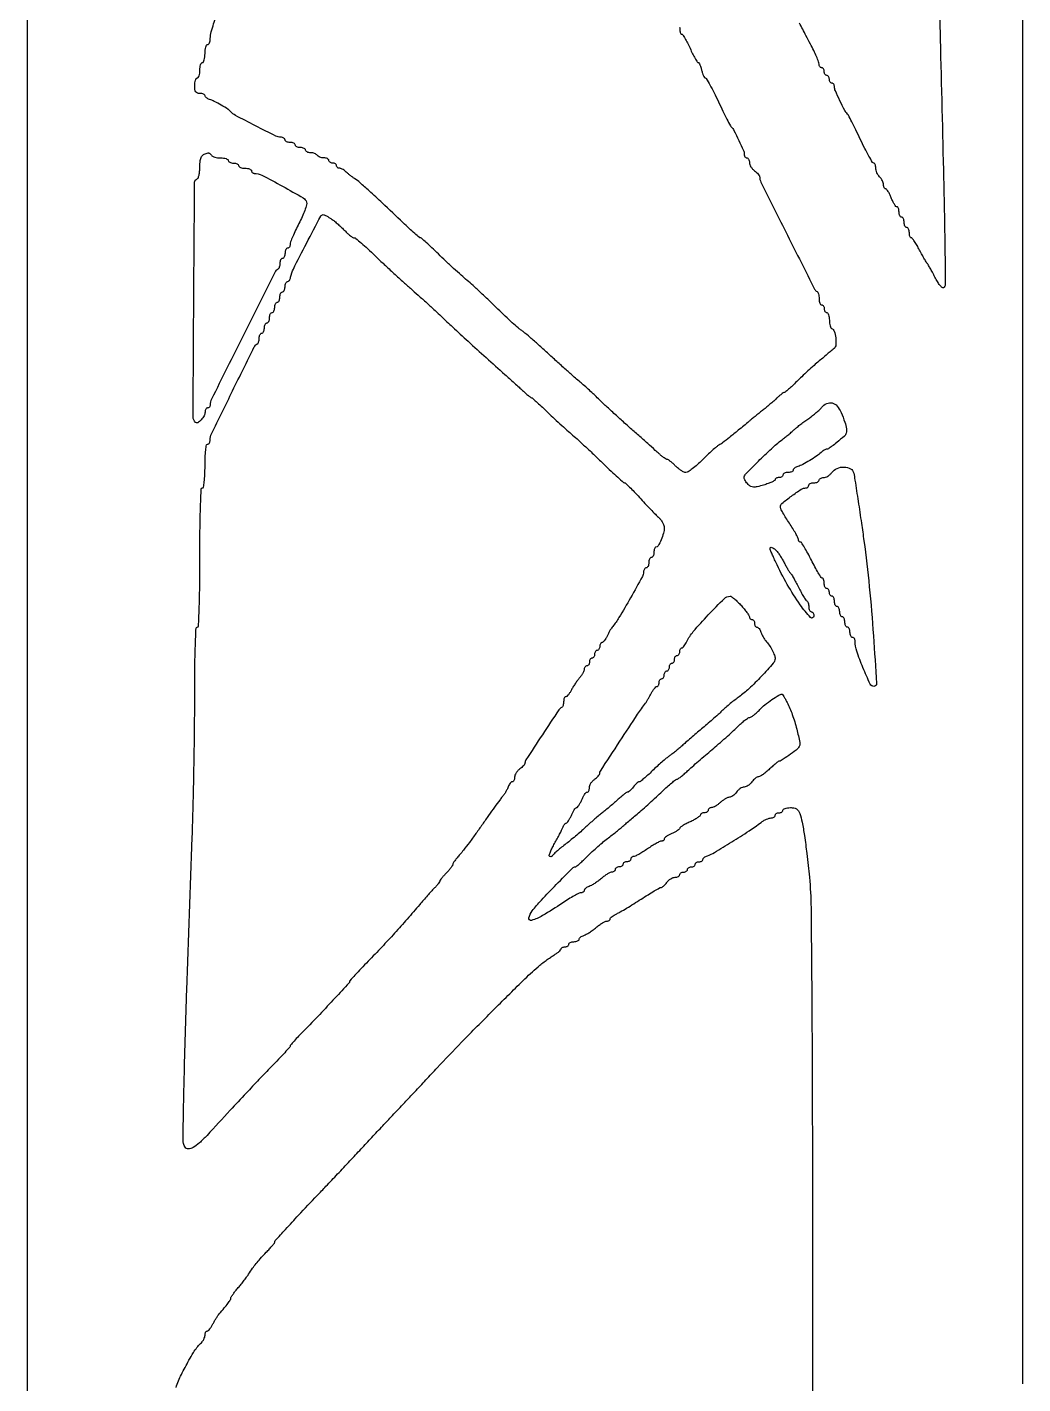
# Model space of a CAD drawing. Extents: x 57 to 443, y 375 to 2700.
# Drawn here: x 57 to 443, y 1538 to 2064 of the extents above; entities that cross this region are included whole.
import ezdxf

# ---------------------------------------------------------------- set-up
doc = ezdxf.new("R2010")
doc.units = 0

msp = doc.modelspace()

# ---------------------------------------------------------------- linework, layer by layer
for points in [[(57.051506, 2308.440691, 0.000008), (57.077585, 1547.715496, 0.000005), (57.123212, 784.070736, 0.04049)], [(406.458092, 2255.125535, -0.000011), (407.135154, 2224.8, -0.000011), (407.844528, 2192.965819, -0.000015), (408.477381, 2164.5, 0.000172)], [(410.455571, 2079.026302, 0.000358), (410.950565, 2059, -0.000331), (412.290341, 2004.91311, -0.002647), (412.759486, 1979.973698, -0.001114), (412.940856, 1963.90371, -0.262352), (412.252697, 1962.656175, -0.334948), (411.735256, 1962.704348, -0.037433), (410.870236, 1963.620449, -0.033573), (409.88755, 1965.012254, -0.02023), (408.905819, 1966.778947, 0.00448), (407.955394, 1968.623837, 0.0062), (407.067738, 1970.260066, 0.004024), (406.296457, 1971.614929, 0.074233), (405.989019, 1972, -0.071602), (405.678591, 1972.384671, -0.0038), (404.882403, 1973.748438, -0.005908), (403.964056, 1975.394012, -0.004263), (402.977247, 1977.25, 0.011632), (401.974803, 1979.070164, 0.017466), (401.0093, 1980.604687, 0.012503), (400.153143, 1981.800049, 0.235266), (399.751717, 1982, -0.236324), (399.463553, 1982.144257, -0.07087), (399.220817, 1982.5875, -0.054182), (399.054864, 1983.23401, -0.035767), (399, 1984, 0.048028), (398.926307, 1984.765418, 0.068025), (398.70625, 1985.4125, 0.088204), (398.381882, 1985.848523, 0.191087), (398, 1986, -0.191087), (397.618118, 1986.151477, -0.088204), (397.29375, 1986.5875, -0.068025), (397.073693, 1987.234582, -0.048028), (397, 1988, 0.048028), (396.926307, 1988.765418, 0.068025), (396.70625, 1989.4125, 0.088204), (396.381882, 1989.848523, 0.191087), (396, 1990, -0.191087), (395.618118, 1990.151477, -0.088204), (395.29375, 1990.5875, -0.068025), (395.073693, 1991.234582, -0.048028), (395, 1992, 0.038787), (394.940501, 1992.765855, 0.057859), (394.761077, 1993.4125, 0.076066), (394.498028, 1993.853242, 0.223848), (394.186646, 1994, -0.231074), (393.793919, 1994.191736, -0.026011), (393.208811, 1995.028125, -0.027303), (392.585268, 1996.159192, -0.018834), (392, 1997.5, 0.018834), (391.414732, 1998.840808, 0.027303), (390.791189, 1999.971875, 0.026011), (390.206081, 2000.808264, 0.231074), (389.813354, 2001, -0.185696), (389.502837, 2001.119442, -0.089931), (389.238923, 2001.461607, -0.069773), (389.060024, 2001.970095, -0.049786), (389, 2002.571429, 0.075276), (388.892467, 2003.281635, 0.03846), (388.559375, 2004.121875, 0.037117), (388.074073, 2004.953005, 0.045706), (387.5, 2005.642857, -0.054664), (386.925727, 2006.358587, -0.038656), (386.440625, 2007.26875, -0.039128), (386.109123, 2008.223487, -0.064082), (386, 2009.071429, 0.040417), (385.940212, 2009.809859, 0.059772), (385.760223, 2010.433482, 0.078609), (385.496048, 2010.857406, 0.217491), (385.183738, 2011, -0.26557), (384.734169, 2011.256903, -0.004885), (383.316629, 2013.717187, -0.010641), (381.716929, 2016.704341, -0.006737), (379.973862, 2020.25, 0.00249), (378.250991, 2023.831078, 0.003764), (376.712211, 2026.929688, 0.001494), (375.365733, 2029.570965, 0.087604), (375.040124, 2030, -0.086721), (373.980058, 2031.391712, -0.008474), (372.093354, 2035.190314, -0.007695), (370.318901, 2039.073203, -0.103685), (370, 2040.594501, 0.069431), (369.925045, 2041.131681, 0.085487), (369.70625, 2041.587135, 0.100023), (369.381338, 2041.891658, 0.139299), (369, 2042, -0.148195), (368.618646, 2042.115568, -0.098894), (368.29375, 2042.440625, -0.082425), (368.074694, 2042.926543, -0.064853), (368, 2043.5, 0.064853), (367.925306, 2044.073457, 0.082425), (367.70625, 2044.559375, 0.098894), (367.381354, 2044.884432, 0.148195), (367, 2045, -0.148195), (366.618646, 2045.115568, -0.098894), (366.29375, 2045.440625, -0.082425), (366.074694, 2045.926543, -0.064853), (366, 2046.5, 0.064853), (365.925306, 2047.073457, 0.082425), (365.70625, 2047.559375, 0.098894), (365.381354, 2047.884432, 0.148195), (365, 2048, -0.140389), (364.618662, 2048.109224, -0.09991), (364.29375, 2048.416228, -0.085113), (364.074922, 2048.875372, -0.068843), (364, 2049.416947, 0.093295), (363.837259, 2050.281539, 0.008886), (363.016893, 2052.278, 0.011098), (361.934963, 2054.638067, 0.008529), (360.653252, 2057.166947, -0.002293), (358.94505, 2060.435578, -0.000733), (356.434297, 2065.311541, -0.000731)], [(309.926307, 2063.765418, -0.048028), (310, 2063, 0.035676), (310.054743, 2062.233754, 0.053938), (310.220312, 2061.586455, 0.070374), (310.46246, 2061.141838, 0.235946), (310.75, 2060.996443, -0.252497), (311.144986, 2060.780969, -0.010688), (312.014063, 2059.380395, -0.016166), (312.987617, 2057.605333, -0.010555), (314, 2055.5, 0.009436), (315.006651, 2053.394537, 0.01459), (315.962598, 2051.619605, 0.008847), (316.813778, 2050.202533, 0.257178), (317.170545, 2050.003557, -0.262809), (317.469023, 2049.832938, -0.030209), (317.837672, 2049.119795, -0.03015), (318.198857, 2048.149715, -0.019987), (318.5, 2047, 0.022001), (318.805995, 2045.850651, 0.032827), (319.181793, 2044.88125, 0.034481), (319.570464, 2044.177154, 0.254669), (319.895718, 2044, -0.268215), (320.304194, 2043.763896, -0.004052), (321.706711, 2041.282813, -0.009659), (323.288772, 2038.295788, -0.006082), (325.026138, 2034.75, 0.00249), (326.749009, 2031.168922, 0.003764), (328.287789, 2028.070312, 0.001494), (329.634267, 2025.429035, 0.087604), (329.959876, 2025, -0.086721), (331.019942, 2023.608288, -0.008474), (332.906646, 2019.809686, -0.007695), (334.681099, 2015.926797, -0.103685), (335, 2014.405499, 0.069431), (335.074955, 2013.868319, 0.085487), (335.29375, 2013.412865, 0.100023), (335.618662, 2013.108342, 0.139299), (336, 2013, -0.173062), (336.381567, 2012.863853, -0.093597), (336.70625, 2012.477348, -0.073949), (336.925933, 2011.901422, -0.054248), (337, 2011.220759, 0.091287), (337.144747, 2010.434551, 0.047927), (337.5875, 2009.540724, 0.045499), (338.234851, 2008.683198, 0.052224), (339, 2008, -0.030467), (339.765463, 2007.374085, -0.034929), (340.4125, 2006.685933, -0.037459), (340.867267, 2006.035127, -0.134559), (341, 2005.55084, 0.116259), (341.453106, 2003.628482, 0.000434), (351.782115, 1982.979555, 0.000308), (362.259849, 1962.110682, 0.173369), (363.25, 1961.166667, -0.182175), (363.539674, 1960.880892, -0.041405), (363.779688, 1960.221354, -0.037653), (363.944995, 1959.366338, -0.028936), (364, 1958.416667, 0.039486), (364.073193, 1957.491297, 0.058687), (364.29375, 1956.709896, 0.077179), (364.617264, 1956.177934, 0.221088), (365, 1956, -0.148195), (365.381354, 1955.884432, -0.098894), (365.70625, 1955.559375, -0.082425), (365.925306, 1955.073457, -0.064853), (366, 1954.5, 0.064853), (366.074694, 1953.926543, 0.082425), (366.29375, 1953.440625, 0.098894), (366.618646, 1953.115568, 0.148195), (367, 1953, -0.250638), (367.38403, 1952.794591, -0.064635), (367.70625, 1952.143229, -0.050076), (367.927186, 1951.200605, -0.032551), (368, 1950.083333, 0.028158), (368.064319, 1948.942137, 0.037859), (368.258025, 1947.925521, 0.041861), (368.538951, 1947.150241, 0.196676), (368.878384, 1946.833333, -0.226948), (369.905621, 1945.756355, -0.049017), (370.476557, 1943.17254, -0.049138), (370.533547, 1940.499619, -0.201097), (369.808743, 1939.086003, 0.000052), (369.046653, 1938.443816, 0.000009), (367.580657, 1937.208168, 0.00001), (365.856816, 1935.755082, 0.000008), (364.061577, 1934.241702, 0.006561), (362.052506, 1932.5024, 0.00374), (359.668146, 1930.350687, 0.003734), (357.300184, 1928.148663, 0.006174), (355.337893, 1926.25, -0.006225), (353.654289, 1924.621326, -0.009381), (352.14347, 1923.248437, -0.004789), (350.842621, 1922.131988, -0.176727), (350.480861, 1922, 0.153602), (350.146654, 1921.894849, 0.012242), (349.390949, 1921.339062, 0.015672), (348.509757, 1920.611854, 0.011357), (347.573434, 1919.75, -0.009578), (346.451453, 1918.709857, -0.004698), (344.985378, 1917.426563, -0.004659), (343.436595, 1916.121242, -0.006751), (342.04289, 1915, 0.001915), (340.675223, 1913.921328, 0.001524), (339.207137, 1912.746988, 0.00154), (337.853442, 1911.65048, 0.003873), (336.875698, 1910.840811, -0.00264), (332.705975, 1907.37049, -0.004934), (329.288646, 1904.612899, -0.005074), (326.608675, 1902.537492, -0.031519), (325.160443, 1901.576649, 0.045046), (324.268226, 1900.949344, 0.006719), (322.610931, 1899.506704, 0.007512), (320.696836, 1897.742302, 0.006412), (318.731411, 1895.826649, -0.014368), (316.773532, 1893.978173, -0.019016), (314.882601, 1892.417828, -0.016637), (313.245857, 1891.252786, -0.147387), (312.406926, 1891, -0.109418), (311.66445, 1891.164449, -0.030736), (310.614705, 1891.734375, -0.029427), (309.476216, 1892.54317, -0.027227), (308.409091, 1893.5, 0.013254), (307.39943, 1894.457506, 0.017856), (306.433504, 1895.265625, 0.015032), (305.60044, 1895.874186, 0.151352), (305.194327, 1896, -0.138785), (304.786147, 1896.115524, -0.014892), (303.956202, 1896.660938, -0.017412), (302.991413, 1897.388304, -0.013177), (301.983143, 1898.25, 0.000968), (300.509107, 1899.573371, 0.00015), (297.582486, 1902.189062, 0.000167), (294.128507, 1905.272148, 0.000145), (290.507796, 1908.5, -0.002063), (286.81246, 1911.819906, -0.002046), (283.134065, 1915.179624, -0.002005), (279.940056, 1918.144734, -0.007952), (278.014436, 1920.005102, 0.006908), (276.414733, 1921.557067, 0.00434), (274.50424, 1923.328889, 0.004355), (272.5934, 1925.040199, 0.007949), (271, 1926.398066, -0.00801), (269.102533, 1928.015449, -0.001834), (265.949634, 1930.81196, -0.001896), (262.339457, 1934.062492, -0.001847), (258.722159, 1937.368793, 0.00334), (255.241774, 1940.53092, 0.004497), (252.046457, 1943.343895, 0.003111), (249.334679, 1945.658913, 0.047587), (248.322696, 1946.359162, -0.052822), (247.351277, 1947.046454, -0.004482), (245.068286, 1949.090608, -0.005902), (242.389258, 1951.591521, -0.004534), (239.521024, 1954.383334, 0.004266), (236.423932, 1957.40114, 0.003464), (233.054271, 1960.584479, 0.0035), (229.907718, 1963.475178, 0.009085), (227.589171, 1965.5, -0.007605), (225.318602, 1967.471107, -0.003289), (222.353162, 1970.160938, -0.003253), (219.235193, 1973.064375, -0.004309), (216.437203, 1975.75, 0.004033), (213.944143, 1978.145584, 0.006292), (211.754785, 1980.164062, 0.002238), (209.848509, 1981.862314, 0.182815), (209.484523, 1982, -0.179092), (209.119984, 1982.134899, -0.002377), (207.268358, 1983.738077, -0.006448), (205.138437, 1985.649012, -0.004148), (202.716004, 1987.916859, 0.001207), (194.761782, 1995.451776, 0.004322), (189.625877, 2000.210313, 0.005953), (186.07978, 2003.362936, 0.029135), (183.955432, 2005, -0.009436), (183.017312, 2005.665757, -0.007251), (182.017686, 2006.426563, -0.007339), (181.103345, 2007.165564, -0.017266), (180.448899, 2007.75, 0.036429), (179.870076, 2008.228356, 0.033456), (179.211775, 2008.632812, 0.035139), (178.574318, 2008.912756, 0.0861), (178.071429, 2009, -0.09221), (177.662416, 2009.076077, -0.096076), (177.314732, 2009.29375, -0.099376), (177.082053, 2009.618459, -0.106313), (177, 2010, 0.148195), (176.884432, 2010.381354, 0.098894), (176.559375, 2010.70625, 0.082425), (176.073457, 2010.925306, 0.064853), (175.5, 2011, -0.064853), (174.926543, 2011.074694, -0.082425), (174.440625, 2011.29375, -0.098894), (174.115568, 2011.618646, -0.148195), (174, 2012, 0.186414), (173.852535, 2012.381787, 0.089706), (173.429836, 2012.70625, 0.069539), (172.801778, 2012.926216, 0.049547), (172.059017, 2013, -0.046881), (171.270704, 2013.074077, -0.046318), (170.50665, 2013.29375, -0.050262), (169.876024, 2013.616444, -0.111412), (169.5, 2014, 0.111412), (169.123976, 2014.383556, 0.050262), (168.49335, 2014.70625, 0.046318), (167.729296, 2014.925923, 0.046881), (166.940983, 2015, -0.049547), (166.198222, 2015.073784, -0.069539), (165.570164, 2015.29375, -0.089706), (165.147465, 2015.618213, -0.186414), (165, 2016, 0.191087), (164.848523, 2016.381882, 0.088204), (164.4125, 2016.70625, 0.068025), (163.765418, 2016.926307, 0.048028), (163, 2017, -0.048028), (162.234582, 2017.073693, -0.068025), (161.5875, 2017.29375, -0.088204), (161.151477, 2017.618118, -0.191087), (161, 2018, 0.191087), (160.848523, 2018.381882, 0.088204), (160.4125, 2018.70625, 0.068025), (159.765418, 2018.926307, 0.048028), (159, 2019, -0.048028), (158.234582, 2019.073693, -0.068025), (157.5875, 2019.29375, -0.088204), (157.151477, 2019.618118, -0.191087), (157, 2020, 0.161702), (156.873329, 2020.381438, 0.096369), (156.515734, 2020.70625, 0.077789), (155.981927, 2020.925664, 0.058747), (155.351434, 2021, -0.115998), (153.472956, 2021.441743, -0.002881), (145.549761, 2025.443456, -0.003362), (137.770159, 2029.495337, -0.094649), (136, 2030.914062, 0.076312), (134.942066, 2031.827148, 0.009004), (132.271077, 2033.434413, 0.010911), (129.525524, 2034.941006, 0.043265), (127.75, 2035.678279, -0.042985), (127.080385, 2035.955892, -0.052305), (126.514062, 2036.329726, -0.061039), (126.125234, 2036.738081, -0.161118), (126, 2037.116631, 0.2107), (125.851041, 2037.454424, 0.081235), (125.4125, 2037.74051, 0.061847), (124.765695, 2037.935204, 0.042236), (124, 2038, -0.081208), (123.024683, 2038.159458, -0.166173), (122.416667, 2038.625, -0.116834), (122.092253, 2039.499083, -0.030703), (122, 2041, -0.031626), (122.072766, 2042.149251, -0.048861), (122.29375, 2043.11875, -0.06271), (122.615738, 2043.790443, -0.254951), (123, 2044, 0.254951), (123.384262, 2044.209557, 0.06271), (123.70625, 2044.88125, 0.048861), (123.927234, 2045.850749, 0.031626), (124, 2047, -0.031626), (124.072766, 2048.149251, -0.048861), (124.29375, 2049.11875, -0.06271), (124.615738, 2049.790443, -0.254951), (125, 2050, 0.277684), (125.385692, 2050.232098, 0.052312), (125.70625, 2051.028125, 0.042582), (125.927458, 2052.158889, 0.027026), (126, 2053.5, -0.027026), (126.072542, 2054.841111, -0.042582), (126.29375, 2055.971875, -0.052312), (126.614308, 2056.767902, -0.277684), (127, 2057, 0.208273), (127.384351, 2057.167359, 0.080594), (127.713834, 2057.660937, 0.0617), (127.942544, 2058.388628, 0.042476), (128.025817, 2059.25, -0.067946), (128.424094, 2061.936932, -0.007363), (130.266341, 2067.944215, -0.00546)], [(114.76978, 1536.069802, -0.050632), (116.824806, 1541.148454, -0.002874), (119.768667, 1546.648724, -0.014624), (121.513401, 1549.651088, -0.026241), (122.866101, 1551.5942, -0.040246), (124.25, 1553.10661, 0.044172), (124.919663, 1553.850079, 0.038108), (125.485938, 1554.735978, 0.039906), (125.875203, 1555.624778, 0.083451), (126, 1556.367295, -0.048925), (126.061285, 1556.992111, -0.068925), (126.244112, 1557.520393, -0.089107), (126.513716, 1557.876108, -0.188304), (126.83102, 1558, 0.193066), (127.238121, 1558.16328, 0.030557), (127.834754, 1558.807812, 0.030119), (128.476882, 1559.696866, 0.022236), (129.08102, 1560.75, -0.010413), (129.697657, 1561.886336, -0.009625), (130.376925, 1563.026595, -0.009662), (131.02086, 1564.018437, -0.031412), (131.5, 1564.638409, 0.006495), (133.467023, 1566.937236, 0.015218), (134.861308, 1568.717709, 0.015457), (135.800844, 1570.08221, 0.143584), (136.001221, 1570.761431, -0.140849), (136.126705, 1571.195342, -0.012199), (136.769549, 1572.164295, -0.015302), (137.614304, 1573.29708, -0.011282), (138.615088, 1574.5, 0.008664), (139.734455, 1575.831213, 0.006246), (140.938577, 1577.353125, 0.00631), (142.047569, 1578.829523, 0.01358), (142.856016, 1580, -0.008231), (144.452429, 1582.365005, -0.017505), (145.779903, 1584.128615, -0.015283), (147.336004, 1585.936104, -0.004922), (149.75, 1588.521089, 0.00665), (150.995383, 1589.863961, 0.009911), (152.045312, 1591.074102, 0.005406), (152.892448, 1592.11316, 0.169903), (153, 1592.420534, -0.185184), (153.249494, 1593.071071, -0.001366), (157.185864, 1597.424148, -0.004143), (162.283328, 1602.937872, -0.001563), (169.5, 1610.567301, 0.001001), (172.884203, 1614.137016, 0.000432), (177.38125, 1618.90789, 0.000427), (182.159232, 1623.994284, 0.000566), (186.5, 1628.633668, -0.000336), (190.658588, 1633.08243, -0.000322), (194.884375, 1637.591172, -0.000318), (198.619057, 1641.565712, -0.001157), (201, 1644.084635, 0.001273), (203.406542, 1646.631819, 0.000331), (207.2625, 1650.739443, 0.000337), (211.650001, 1655.425833, 0.000344), (216, 1660.084864, -0.005603), (225.464073, 1670.009931, -0.00284), (237.586996, 1682.300942, -0.002298), (249.242996, 1693.878146, -0.016174), (255.120694, 1699.299871, -0.011325), (256.56692, 1700.493668, -0.008079), (258.236977, 1701.76659, -0.008162), (259.869599, 1702.929138, -0.017226), (261.180133, 1703.765478, 0.019197), (262.260121, 1704.460698, 0.026259), (263.171664, 1705.17232, 0.025129), (263.841693, 1705.816333, 0.19101), (264, 1706.215608, -0.184104), (264.114123, 1706.515044, -0.090423), (264.440625, 1706.769585, -0.070293), (264.92602, 1706.942088, -0.05032), (265.5, 1707, 0.064853), (266.073457, 1707.074694, 0.082425), (266.559375, 1707.29375, 0.098894), (266.884432, 1707.618646, 0.148195), (267, 1708, -0.191087), (267.151477, 1708.381882, -0.088204), (267.5875, 1708.70625, -0.068025), (268.234582, 1708.926307, -0.048028), (269, 1709, 0.044675), (269.765579, 1709.068541, 0.064527), (270.4125, 1709.273955, 0.08442), (270.849826, 1709.576219, 0.202082), (271, 1709.932612, -0.162935), (271.134013, 1710.332942, -0.060443), (271.55158, 1710.766334, -0.051763), (272.159209, 1711.16428, -0.042289), (272.877718, 1711.461189, 0.049897), (273.793493, 1711.855998, 0.016616), (275.047589, 1712.607711, 0.016352), (276.390252, 1713.537979, 0.017918), (277.627718, 1714.527355, -0.019658), (278.819059, 1715.473079, -0.0229), (280.023455, 1716.272294, -0.022693), (281.089983, 1716.847615, -0.112557), (281.75, 1716.998779, 0.065346), (282.227866, 1717.061975, 0.082709), (282.632812, 1717.24624, 0.098938), (282.903695, 1717.519249, 0.147111), (283, 1717.839485, -0.193045), (283.159572, 1718.237386, -0.036005), (283.754192, 1718.776004, -0.033891), (284.584326, 1719.339414, -0.025256), (285.567463, 1719.848784, 0.023351), (286.976405, 1720.571974, 0.00473), (289.401534, 1721.994109, 0.00498), (292.192203, 1723.70428, 0.004645), (295.014246, 1725.509299, -0.00516), (297.71061, 1727.230018, -0.007593), (300.1173, 1728.680857, -0.004012), (302.171472, 1729.855067, -0.128518), (302.726024, 1730, 0.149213), (303.139065, 1730.126069, 0.032236), (303.737393, 1730.5875, 0.030944), (304.387039, 1731.234362, 0.025294), (305, 1732, -0.052224), (305.683198, 1732.765149, -0.045499), (306.540724, 1733.4125, -0.047927), (307.434551, 1733.855253, -0.091287), (308.220759, 1734, 0.054248), (308.901422, 1734.074067, 0.073949), (309.477348, 1734.29375, 0.093597), (309.863853, 1734.618433, 0.173062), (310, 1735, -0.148195), (310.115568, 1735.381354, -0.098894), (310.440625, 1735.70625, -0.082425), (310.926543, 1735.925306, -0.064853), (311.5, 1736, 0.064853), (312.073457, 1736.074694, 0.082425), (312.559375, 1736.29375, 0.098894), (312.884432, 1736.618646, 0.148195), (313, 1737, -0.148195), (313.115568, 1737.381354, -0.098894), (313.440625, 1737.70625, -0.082425), (313.926543, 1737.925306, -0.064853), (314.5, 1738, 0.064853), (315.073457, 1738.074694, 0.082425), (315.559375, 1738.29375, 0.098894), (315.884432, 1738.618646, 0.148195), (316, 1739, -0.148195), (316.115568, 1739.381354, -0.098894), (316.440625, 1739.70625, -0.082425), (316.926543, 1739.925306, -0.064853), (317.5, 1740, 0.056959), (318.073739, 1740.065572, 0.076307), (318.559375, 1740.25949, 0.095369), (318.884904, 1740.54638, 0.166062), (319, 1740.883369, -0.160182), (319.124956, 1741.263407, -0.060145), (319.514063, 1741.676526, -0.051696), (320.080382, 1742.05725, -0.042642), (320.75, 1742.343003, 0.055074), (323.464928, 1743.582045, 0.004441), (330.180629, 1747.672424, 0.006516), (336.898739, 1751.968869, 0.017524), (341.523464, 1755.25, -0.029701), (342.517937, 1755.919777, -0.027515), (343.609915, 1756.485938, -0.02859), (344.638019, 1756.880136, -0.077396), (345.407729, 1757, 0.060922), (346.016609, 1757.074465, 0.079515), (346.53227, 1757.29375, 0.097418), (346.877497, 1757.618602, 0.156656), (347, 1758, -0.148195), (347.115568, 1758.381354, -0.098894), (347.440625, 1758.70625, -0.082425), (347.926543, 1758.925306, -0.064853), (348.5, 1759, 0.064853), (349.073457, 1759.074694, 0.082425), (349.559375, 1759.29375, 0.098894), (349.884432, 1759.618646, 0.148195), (350, 1760, -0.248869), (350.203718, 1760.383938, -0.065419), (350.84699, 1760.70625, -0.050578), (351.778876, 1760.927166, -0.032936), (352.883369, 1761, -0.044796), (354.274147, 1760.875148, -0.093426), (355.286357, 1760.487925, -0.104991), (356.014198, 1759.7949, -0.067579), (356.539368, 1758.75, -0.034928), (357.442842, 1755.366683, -0.010668), (358.338345, 1750.143171, -0.008544), (359.258576, 1743.178306, -0.003836), (360.240757, 1734, -0.022139), (360.889396, 1722.145817, -0.001083), (361.21261, 1682.854935, -0.00122), (361.421984, 1624.998265, -0.000301), (361.476809, 1530, -0.000341), (361.388878, 1405.37658, -0.003405)]]:
    msp.add_lwpolyline(points, format="xyb")
msp.add_lwpolyline([(443, 1537.5), (443, 2700)])
for points in [[(128.5, 2014, 0.146547), (128.934161, 2013.614422, 0.040338), (129.8004, 2013.29375, 0.037109), (130.887885, 2013.073612, 0.031397), (132.059017, 2013, -0.032276), (133.18562, 2012.9272, -0.049716), (134.136086, 2012.70625, -0.064068), (134.793368, 2012.384097, -0.251914), (135, 2012, 0.191087), (135.151477, 2011.618118, 0.088204), (135.5875, 2011.29375, 0.068025), (136.234582, 2011.073693, 0.048028), (137, 2011, -0.048028), (137.765418, 2010.926307, -0.068025), (138.4125, 2010.70625, -0.088204), (138.848523, 2010.381882, -0.191087), (139, 2010, 0.226478), (139.182831, 2009.617064, 0.074992), (139.734375, 2009.29375, 0.057076), (140.542644, 2009.073116, 0.038131), (141.5, 2009, -0.038131), (142.457356, 2008.926884, -0.057076), (143.265625, 2008.70625, -0.074992), (143.817169, 2008.382936, -0.226478), (144, 2008, 0.109079), (144.084232, 2007.618491, 0.099781), (144.322752, 2007.29375, 0.095295), (144.679249, 2007.075976, 0.08983), (145.098729, 2007, -0.119375), (148.032655, 2006.289399, -0.007346), (156.016395, 2002.031558, -0.005317), (164.091121, 1997.458873, -0.199879), (165.336271, 1995.8221, -0.131594), (165.330038, 1994.766866, -0.018051), (164.666128, 1992.648337, -0.019707), (163.669199, 1990.146515, -0.015505), (162.400982, 1987.518514, 0.008681), (161.098534, 1984.911092, 0.011213), (159.999038, 1982.471804, 0.009099), (159.167722, 1980.407553, 0.091416), (159, 1979.497869, -0.064949), (158.9253, 1978.925231, -0.082493), (158.70625, 1978.439999, -0.098924), (158.381353, 1978.115406, -0.147997), (158, 1978, 0.191087), (157.618118, 1977.848523, 0.088204), (157.29375, 1977.4125, 0.068025), (157.073693, 1976.765418, 0.048028), (157, 1976, -0.048028), (156.926307, 1975.234582, -0.068025), (156.70625, 1974.5875, -0.088204), (156.381882, 1974.151477, -0.191087), (156, 1974, 0.184457), (155.61825, 1973.854207, 0.090315), (155.29375, 1973.436979, 0.070178), (155.073823, 1972.816758, 0.050201), (155, 1972.083333, -0.036404), (154.944732, 1971.325242, -0.044078), (154.779687, 1970.631771, -0.049842), (154.538485, 1970.093607, -0.15923), (154.25, 1969.833333, 0.173786), (153.139881, 1968.773221, 0.000275), (140.72896, 1943.957761, 0.000382), (128.47725, 1919.379961, 0.118427), (127.9877, 1917.25, -0.078634), (127.916947, 1916.772502, -0.091419), (127.702637, 1916.367188, -0.101883), (127.380404, 1916.096314, -0.124628), (127, 1916, 0.154765), (126.618614, 1915.879052, 0.09778), (126.29375, 1915.538393, 0.080164), (126.074515, 1915.02945, 0.061768), (126, 1914.428571, -0.1267), (125.620108, 1912.95346, -0.061608), (124.470353, 1911.367147, -0.07071), (123.149126, 1910.300087, -0.343527), (122.255566, 1910.411101, -0.200333), (121.37424, 1912.555357, -0.000273), (121.646788, 1957.90467, -0.000206), (121.964781, 2003.539233, -0.320787), (122.874373, 2004.791458, 0.220358), (123.3108, 2005.202566, 0.036722), (123.669347, 2006.329366, 0.034355), (123.917868, 2007.812942, 0.024327), (124, 2009.5, -0.030004), (124.151486, 2012.022171, -0.103375), (124.67347, 2013.566229, -0.146826), (125.648728, 2014.46971, -0.085679), (127.190983, 2014.921053, -0.125015), (127.500499, 2014.879019, -0.057421), (127.860537, 2014.683059, -0.051737), (128.212338, 2014.376657, -0.049366)], [(175.027494, 1989.296857, -0.019815), (176.163587, 1988.446003, -0.00956), (177.552494, 1987.272436, -0.009463), (178.955695, 1985.992204, -0.013399), (180.15121, 1984.796857, 0.017766), (181.241159, 1983.725926, 0.022564), (182.323712, 1982.821577, 0.021384), (183.274993, 1982.159443, 0.142275), (183.823987, 1982, -0.17274), (184.464849, 1981.771785, -0.005595), (186.598068, 1979.991711, -0.010159), (189.081471, 1977.783069, -0.006816), (191.833125, 1975.163273, 0.004352), (195.002283, 1972.116064, 0.002714), (198.766392, 1968.597811, 0.002723), (202.515101, 1965.169569, 0.004941), (205.623407, 1962.413273, -0.003306), (208.607374, 1959.784612, -0.002276), (211.955304, 1956.768274, -0.002295), (215.150075, 1953.836566, -0.004681), (217.626056, 1951.5, 0.004556), (221.936277, 1947.430434, 0.001774), (227.966863, 1941.879259, 0.001662), (234.924549, 1935.56246, 0.001452), (242.243911, 1929, -0.001425), (243.96265, 1927.459169, -0.001009), (245.883389, 1925.720313, -0.001018), (247.711486, 1924.05179, -0.002156), (249.119718, 1922.75, 0.006649), (250.280407, 1921.696226, 0.009887), (251.326472, 1920.807812, 0.005434), (252.224013, 1920.091691, 0.167175), (252.490587, 1920, -0.182783), (252.770884, 1919.893991, -0.001846), (254.385942, 1918.457813, -0.005685), (256.235693, 1916.762363, -0.003622), (258.350782, 1914.75, 0.003987), (260.773667, 1912.44816, 0.002715), (263.564339, 1909.867188, 0.002736), (266.284109, 1907.406256, 0.005501), (268.461926, 1905.5, -0.007554), (270.764004, 1903.468226, -0.00281), (273.940567, 1900.545312, -0.002784), (277.369166, 1897.318911, -0.003362), (280.551124, 1894.25, 0.003956), (283.439252, 1891.471101, 0.00618), (285.973577, 1889.129688, 0.00216), (288.181509, 1887.157057, 0.183223), (288.595714, 1887, -0.192675), (288.990924, 1886.841834, -0.003976), (290.548553, 1885.333496, -0.008713), (292.34719, 1883.501078, -0.00568), (294.361843, 1881.326796, 0.003734), (296.494029, 1879.007625, 0.003782), (298.651604, 1876.730501, 0.003683), (300.558671, 1874.777021, 0.015412), (301.75, 1873.64646, -0.04633), (302.610973, 1872.721885, -0.039546), (303.339063, 1871.606086, -0.041377), (303.838834, 1870.476026, -0.083615), (304, 1869.519029, -0.0697), (303.706359, 1867.422796, -0.032515), (302.78081, 1864.833971, -0.026456), (301.636348, 1862.531327, -0.267691), (300.75, 1862.007802, 0.235061), (300.462433, 1861.860952, 0.069969), (300.220312, 1861.414792, 0.053772), (300.054752, 1860.766546, 0.035668), (300, 1860, -0.048028), (299.926307, 1859.234582, -0.068025), (299.70625, 1858.5875, -0.088204), (299.381882, 1858.151477, -0.191087), (299, 1858, 0.191087), (298.618118, 1857.848523, 0.088204), (298.29375, 1857.4125, 0.068025), (298.073693, 1856.765418, 0.048028), (298, 1856, -0.048028), (297.926307, 1855.234582, -0.068025), (297.70625, 1854.5875, -0.088204), (297.381882, 1854.151477, -0.191087), (297, 1854, 0.1567), (296.618601, 1853.877461, 0.097409), (296.29375, 1853.532127, 0.079499), (296.074464, 1853.016308, 0.060903), (296, 1852.407241, -0.127027), (295.532965, 1850.598569, -0.002623), (290.934736, 1842.390485, -0.005424), (286.451086, 1834.680614, -0.041832), (284.022605, 1831.287591, 0.032451), (283.547238, 1830.649044, 0.01175), (282.954666, 1829.68591, 0.011596), (282.353457, 1828.598031, 0.013539), (281.835174, 1827.537591, -0.025552), (281.33101, 1826.565908, -0.034191), (280.772006, 1825.745417, -0.036444), (280.236749, 1825.158364, -0.191973), (279.839485, 1825, 0.173704), (279.519158, 1824.885254, 0.093425), (279.246599, 1824.559375, 0.073734), (279.062166, 1824.073846, 0.054008), (279, 1823.5, -0.064853), (278.925306, 1822.926543, -0.082425), (278.70625, 1822.440625, -0.098894), (278.381354, 1822.115568, -0.148195), (278, 1822, 0.148195), (277.618646, 1821.884432, 0.098894), (277.29375, 1821.559375, 0.082425), (277.074694, 1821.073457, 0.064853), (277, 1820.5, -0.064853), (276.925306, 1819.926543, -0.082425), (276.70625, 1819.440625, -0.098894), (276.381354, 1819.115568, -0.148195), (276, 1819, 0.148195), (275.618646, 1818.884432, 0.098894), (275.29375, 1818.559375, 0.082425), (275.074694, 1818.073457, 0.064853), (275, 1817.5, -0.064853), (274.925306, 1816.926543, -0.082425), (274.70625, 1816.440625, -0.098894), (274.381354, 1816.115568, -0.148195), (274, 1816, 0.130232), (273.618647, 1815.898958, 0.100668), (273.29375, 1815.614765, 0.088576), (273.07524, 1815.189641, 0.07466), (273, 1814.688561, -0.092427), (272.881331, 1814.052088, -0.03133), (272.485937, 1813.192906, -0.02991), (271.919734, 1812.277116, -0.030203), (271.25, 1811.438561, 0.023044), (270.477642, 1810.499394, 0.01195), (269.597237, 1809.26164, 0.011856), (268.751685, 1807.944357, 0.017647), (268.08102, 1806.75, -0.022236), (267.476882, 1805.696866, -0.030119), (266.834754, 1804.807812, -0.030557), (266.238121, 1804.16328, -0.193066), (265.83102, 1804, 0.21365), (265.513169, 1803.857686, 0.080106), (265.244112, 1803.436979, 0.060941), (265.060918, 1802.81716, 0.041436), (265, 1802.083333, -0.037489), (264.943081, 1801.325258, -0.045192), (264.77322, 1800.631771, -0.051297), (264.524797, 1800.094407, -0.158217), (264.227984, 1799.833333, 0.14515), (263.140586, 1798.925067, 0.001122), (256.750294, 1789.26417, 0.00112), (250.402876, 1779.573918, 0.145428), (250, 1778.218078, -0.154386), (249.876684, 1777.828222, -0.030268), (249.4125, 1777.246187, -0.029517), (248.765702, 1776.608841, -0.023629), (248, 1776, 0.052224), (247.234851, 1775.316802, 0.045499), (246.5875, 1774.459276, 0.047927), (246.144747, 1773.565449, 0.091287), (246, 1772.779241, -0.050444), (245.931138, 1772.098413, -0.070413), (245.726045, 1771.522652, -0.090535), (245.4234, 1771.135398, -0.183739), (245.067388, 1771, 0.163147), (244.666984, 1770.865778, 0.060375), (244.233339, 1770.447391, 0.051702), (243.835031, 1769.83863, 0.042211), (243.537699, 1769.118778, -0.038739), (243.187402, 1768.253753, -0.018272), (242.610672, 1767.194913, -0.017983), (241.922755, 1766.124618, -0.024173), (241.220311, 1765.211166, 0.017493), (240.226708, 1763.954191, 0.00235), (238.242841, 1761.228815, 0.002712), (235.923339, 1757.973598, 0.00228), (233.5, 1754.499795, -0.004655), (231.001171, 1750.953799, -0.004758), (228.454687, 1747.480912, -0.004622), (226.187217, 1744.507175, -0.01977), (224.75, 1742.801653, 0.012987), (223.696792, 1741.585686, 0.017261), (222.807813, 1740.424274, 0.014626), (222.13978, 1739.425541, 0.140994), (222, 1738.939699, -0.142796), (221.863624, 1738.471915, -0.018485), (221.265625, 1737.605866, -0.020338), (220.457349, 1736.610324, -0.015695), (219.5, 1735.590909, 0.010983), (218.542333, 1734.590219, 0.015343), (217.734375, 1733.651705, 0.011658), (217.113558, 1732.846458, 0.159705), (217, 1732.5, -0.154241), (216.892068, 1732.158441, -0.013242), (216.339063, 1731.413554, -0.0165), (215.611824, 1730.54681, -0.012038), (214.75, 1729.631248, 0.008906), (213.658638, 1728.486291, 0.003485), (212.191845, 1726.869053, 0.003448), (210.628849, 1725.096977, 0.004285), (209.200961, 1723.426703, -0.004663), (204.362628, 1717.775692, -0.004897), (199.497402, 1712.308416, -0.004866), (194.496279, 1706.90468, -0.004473), (189.25, 1701.444276, 0.002917), (186.470817, 1698.569624, 0.004636), (184.129687, 1696.073699, 0.001228), (182.120376, 1693.880542, 0.186939), (182, 1693.569827, -0.188276), (181.758506, 1692.95123, -0.000672), (176.314234, 1687.056975, -0.003706), (170.455523, 1680.824413, -0.003259), (164.25, 1674.404495, 0.004686), (162.237833, 1672.310888, 0.007233), (160.542188, 1670.460278, 0.002929), (159.130893, 1668.85572, 0.180819), (159, 1668.50561, -0.185062), (158.862607, 1668.147114, -0.001622), (156.870313, 1665.944085, -0.005338), (154.529053, 1663.426523, -0.003385), (151.75, 1660.540829, 0.002722), (146.919384, 1655.538136, 0.002408), (141.940575, 1650.274969, 0.001743), (135.736016, 1643.606014, 0.000593), (126.767187, 1633.875122, -0.022631), (123.799224, 1630.926907, -0.059088), (121.353377, 1629.18534, -0.108279), (119.513164, 1628.646179, -0.272918), (118.310688, 1629.247296, -0.149052), (117.461375, 1632.218257, -0.001301), (117.939463, 1656.023754, -0.002955), (118.916351, 1690.182326, -0.000632), (121.038654, 1749.5, 0.003069), (121.408081, 1761.455866, 0.001713), (121.7186, 1776.014062, 0.001709), (121.931867, 1790.738536, 0.002774), (122.00089, 1803.25, -0.00252), (122.060672, 1815.187956, -0.006485), (122.259232, 1823.812723, -0.002223), (122.531902, 1830.552454, -0.401128), (123, 1831, 0.400696), (123.467318, 1831.446136, 0.002337), (123.740741, 1838, 0.006659), (123.939744, 1846.39449, 0.002596), (124, 1858, -0.002596), (124.060256, 1869.60551, -0.006659), (124.259259, 1878, -0.002337), (124.532682, 1884.553864, -0.400696), (125, 1885, 0.362465), (125.417447, 1885.348392, 0.015687), (125.720588, 1887.375, 0.019442), (125.93272, 1890.081088, 0.009838), (126, 1893.5, -0.009838), (126.06728, 1896.918912, -0.019442), (126.279412, 1899.625, -0.015687), (126.582553, 1901.651608, -0.362465), (127, 1902, 0.156954), (127.3814, 1902.122748, 0.097359), (127.70625, 1902.468697, 0.079413), (127.925543, 1902.98542, 0.06079), (128, 1903.595565, -0.113374), (128.553579, 1906.005565, -0.001031), (136.696576, 1922.707795, -0.000716), (145.040673, 1939.67182, -0.175267), (146.25, 1940.833333, 0.15923), (146.538485, 1941.093607, 0.049842), (146.779687, 1941.631771, 0.044078), (146.944732, 1942.325242, 0.036404), (147, 1943.083333, -0.050201), (147.073823, 1943.816758, -0.070178), (147.29375, 1944.436979, -0.090315), (147.61825, 1944.854207, -0.184457), (148, 1945, 0.191087), (148.381882, 1945.151477, 0.088204), (148.70625, 1945.5875, 0.068025), (148.926307, 1946.234582, 0.048028), (149, 1947, -0.048028), (149.073693, 1947.765418, -0.068025), (149.29375, 1948.4125, -0.088204), (149.618118, 1948.848523, -0.191087), (150, 1949, 0.191087), (150.381882, 1949.151477, 0.088204), (150.70625, 1949.5875, 0.068025), (150.926307, 1950.234582, 0.048028), (151, 1951, -0.048028), (151.073693, 1951.765418, -0.068025), (151.29375, 1952.4125, -0.088204), (151.618118, 1952.848523, -0.191087), (152, 1953, 0.191087), (152.381882, 1953.151477, 0.088204), (152.70625, 1953.5875, 0.068025), (152.926307, 1954.234582, 0.048028), (153, 1955, -0.048028), (153.073693, 1955.765418, -0.068025), (153.29375, 1956.4125, -0.088204), (153.618118, 1956.848523, -0.191087), (154, 1957, 0.191087), (154.381882, 1957.151477, 0.088204), (154.70625, 1957.5875, 0.068025), (154.926307, 1958.234582, 0.048028), (155, 1959, -0.048028), (155.073693, 1959.765418, -0.068025), (155.29375, 1960.4125, -0.088204), (155.618118, 1960.848523, -0.191087), (156, 1961, 0.191087), (156.381882, 1961.151477, 0.088204), (156.70625, 1961.5875, 0.068025), (156.926307, 1962.234582, 0.048028), (157, 1963, -0.044568), (157.068376, 1963.765584, -0.064411), (157.273319, 1964.4125, -0.084287), (157.574873, 1964.849874, -0.20245), (157.930449, 1965, 0.165374), (158.310257, 1965.129153, 0.073656), (158.682139, 1965.514062, 0.061185), (158.990785, 1966.080485, 0.048736), (159.182805, 1966.75, -0.071106), (160.238948, 1969.896008, -0.003358), (165.334298, 1979.863201, -0.001229), (170.866877, 1990.445019, -0.278532), (171.785847, 1991, -0.106388), (172.222342, 1990.906061, -0.014951), (173.055351, 1990.499702, -0.016506), (174.024456, 1989.948985, -0.013355)], [(372.515628, 1914.308355, -0.012985), (374.011108, 1910.450505, -0.050582), (374.625686, 1907.968867, -0.092807), (374.552452, 1906.282308, -0.160577), (373.829803, 1905.095436, -0.003829), (370.897783, 1902.636907, -0.01371), (368.970137, 1901.132463, -0.016828), (367.618092, 1900.204222, -0.142958), (366.918419, 1900, 0.104316), (366.530539, 1899.918186, 0.028875), (365.973569, 1899.632812, 0.027832), (365.365502, 1899.228423, 0.025942), (364.790995, 1898.75, -0.037088), (363.018707, 1897.339751, -0.014318), (360.371109, 1895.645142, -0.014023), (357.665761, 1894.12237, -0.044411), (355.75, 1893.321721, 0.042985), (355.080385, 1893.044108, 0.052305), (354.514063, 1892.670274, 0.061039), (354.125234, 1892.261919, 0.161118), (354, 1891.883369, -0.2107), (353.851041, 1891.545576, -0.081235), (353.4125, 1891.25949, -0.061847), (352.765695, 1891.064796, -0.042236), (352, 1891, 0.048028), (351.234582, 1890.926307, 0.068025), (350.5875, 1890.70625, 0.088204), (350.151477, 1890.381882, 0.191087), (350, 1890, -0.148195), (349.884432, 1889.618646, -0.098894), (349.559375, 1889.29375, -0.082425), (349.073457, 1889.074694, -0.064853), (348.5, 1889, 0.050139), (347.926013, 1888.942296, 0.070118), (347.440625, 1888.77038, 0.090258), (347.114087, 1888.516726, 0.18464), (347, 1888.218315, -0.269696), (346.784249, 1887.847419, -0.019404), (345.686958, 1887.278555, -0.02303), (344.242994, 1886.679219, -0.015067), (342.530069, 1886.116817, -0.012835), (340.000479, 1885.439992, -0.067804), (338.575374, 1885.29647, -0.115133), (337.538545, 1885.577051, -0.073094), (336.530069, 1886.327073, -0.033096), (335.944536, 1886.995714, -0.032652), (335.449458, 1887.738685, -0.034458), (335.104877, 1888.445489, -0.096479), (335, 1888.983951, -0.194062), (335.537891, 1890.317634, -0.004333), (340.474795, 1895.354429, -0.010575), (345.52766, 1900.211064, -0.022876), (349.653601, 1903.677167, 0.005892), (350.889529, 1904.645807, 0.004202), (352.25137, 1905.758232, 0.004243), (353.532228, 1906.841082, 0.009038), (354.5, 1907.704346, -0.01547), (355.50968, 1908.581936, -0.006219), (356.940625, 1909.720618, -0.006147), (358.513462, 1910.909895, -0.007736), (360, 1911.970363, 0.012759), (361.449994, 1913.026897, 0.011143), (362.9125, 1914.203528, 0.011273), (364.186891, 1915.326513, 0.032368), (365, 1916.179939, -0.105006), (366.988954, 1917.739744, -0.176775), (369.073474, 1917.961268, -0.155976), (370.999698, 1916.770943, -0.078169)], [(377.426032, 1890.75, -0.012588), (377.912649, 1888.049076, -0.00074), (379.17257, 1879.802074, -0.001254), (380.437422, 1871.295699, -0.002442), (381.396605, 1864.5, -0.009173), (383.488799, 1846.697944, -0.007575), (385.082283, 1827.656988, -0.00173), (386.288686, 1809.089661, -0.432321), (385.263982, 1808, -0.292282), (383.821932, 1808.92171, -0.010154), (381.025309, 1815.302969, -0.017048), (378.628223, 1821.69766, -0.081316), (378, 1825.534947, 0.066475), (377.925212, 1826.094988, 0.083549), (377.70625, 1826.569641, 0.099362), (377.381345, 1826.88709, 0.144932), (377, 1827, -0.191087), (376.618118, 1827.151477, -0.088204), (376.29375, 1827.5875, -0.068025), (376.073693, 1828.234582, -0.048028), (376, 1829, 0.048028), (375.926307, 1829.765418, 0.068025), (375.70625, 1830.4125, 0.088204), (375.381882, 1830.848523, 0.191087), (375, 1831, -0.191087), (374.618118, 1831.151477, -0.088204), (374.29375, 1831.5875, -0.068025), (374.073693, 1832.234582, -0.048028), (374, 1833, 0.048028), (373.926307, 1833.765418, 0.068025), (373.70625, 1834.4125, 0.088204), (373.381882, 1834.848523, 0.191087), (373, 1835, -0.191087), (372.618118, 1835.151477, -0.088204), (372.29375, 1835.5875, -0.068025), (372.073693, 1836.234582, -0.048028), (372, 1837, 0.048028), (371.926307, 1837.765418, 0.068025), (371.70625, 1838.4125, 0.088204), (371.381882, 1838.848523, 0.191087), (371, 1839, -0.191087), (370.618118, 1839.151477, -0.088204), (370.29375, 1839.5875, -0.068025), (370.073693, 1840.234582, -0.048028), (370, 1841, 0.048028), (369.926307, 1841.765418, 0.068025), (369.70625, 1842.4125, 0.088204), (369.381882, 1842.848523, 0.191087), (369, 1843, -0.148195), (368.618646, 1843.115568, -0.098894), (368.29375, 1843.440625, -0.082425), (368.074694, 1843.926543, -0.064853), (368, 1844.5, 0.064853), (367.925306, 1845.073457, 0.082425), (367.70625, 1845.559375, 0.098894), (367.381354, 1845.884432, 0.148195), (367, 1846, -0.191087), (366.618118, 1846.151477, -0.088204), (366.29375, 1846.5875, -0.068025), (366.073693, 1847.234582, -0.048028), (366, 1848, 0.035652), (365.945231, 1848.767142, 0.053445), (365.779688, 1849.417262, 0.06918), (365.537618, 1849.866473, 0.233295), (365.25, 1850.016211, -0.249877), (364.838685, 1850.247006, -0.006623), (363.698968, 1852.079148, -0.012367), (362.409919, 1854.338327, -0.007961), (361.023084, 1857.016211, 0.008297), (359.63458, 1859.692922, 0.012893), (358.340418, 1861.948512, 0.007098), (357.196179, 1863.770037, 0.254202), (356.773084, 1864, -0.133446), (356.478273, 1864.08011, -0.100502), (356.227093, 1864.305338, -0.087487), (356.058087, 1864.64225, -0.072734), (356, 1865.03945, 0.119766), (355.844086, 1865.681024, 0.008652), (354.971875, 1867.30024, 0.01173), (353.840637, 1869.209618, 0.00859), (352.5, 1871.276102, -0.010017), (351.159539, 1873.355291, -0.013248), (350.028125, 1875.303622, -0.010629), (349.169685, 1876.959147, -0.114776), (349, 1877.688611, -0.225664), (349.614299, 1878.98039, -0.012088), (353.299987, 1881.834006, -0.014746), (357.088516, 1884.454751, -0.144923), (358.930175, 1885, 0.092354), (359.338573, 1885.076083, 0.096121), (359.685739, 1885.29375, 0.09935), (359.918075, 1885.618457, 0.106151), (360, 1886, -0.191087), (360.151477, 1886.381882, -0.088204), (360.5875, 1886.70625, -0.068025), (361.234582, 1886.926307, -0.048028), (362, 1887, 0.048028), (362.765418, 1887.073693, 0.068025), (363.4125, 1887.29375, 0.088204), (363.848523, 1887.618118, 0.191087), (364, 1888, -0.173062), (364.136147, 1888.381567, -0.093597), (364.522652, 1888.70625, -0.073949), (365.098578, 1888.925933, -0.054248), (365.779241, 1889, 0.091287), (366.565449, 1889.144747, 0.047927), (367.459276, 1889.5875, 0.045499), (368.316802, 1890.234851, 0.052224), (369, 1891, -0.138446), (371.009413, 1892.595667, -0.106816), (373.773209, 1893.10763, -0.123063), (376.215239, 1892.419783, -0.215212)], [(347.441754, 1860.701103, -0.040825), (348.058868, 1859.974055, -0.012173), (348.878804, 1858.769996, -0.012121), (349.73718, 1857.367614, -0.012826), (350.509858, 1855.951103, 0.00777), (351.232986, 1854.592946, 0.00995), (351.942648, 1853.366887, 0.008077), (352.570619, 1852.366925, 0.079752), (352.903022, 1852, -0.090245), (353.250788, 1851.599661, -0.005135), (354.074104, 1850.178125, -0.007721), (355.015561, 1848.451737, -0.005581), (356.01349, 1846.5, 0.008707), (357.02061, 1844.560299, 0.012282), (357.9899, 1842.870833, 0.008517), (358.849466, 1841.507303, 0.144255), (359.25, 1841.166667, -0.15923), (359.538485, 1840.906393, -0.049842), (359.779688, 1840.368229, -0.044078), (359.944732, 1839.674758, -0.036404), (360, 1838.916667, 0.050201), (360.073823, 1838.183242, 0.070178), (360.29375, 1837.563021, 0.090315), (360.61825, 1837.145793, 0.184457), (361, 1837, -0.170788), (361.381166, 1836.865891, -0.094535), (361.704891, 1836.485938, -0.074938), (361.923023, 1835.919439, -0.055207), (361.995373, 1835.25, -0.680006), (360.705508, 1834.744075, -0.034098), (356.706019, 1839.669144, -0.023798), (351.690039, 1847.558893, -0.020854), (347.203969, 1856.239102, -0.003838), (346.359479, 1858.092042, -0.005623), (345.647416, 1859.736168, -0.002863), (345.068867, 1861.136728, -0.096803), (345, 1861.489102, -0.26736), (345.225951, 1861.881456, -0.21261), (345.72044, 1861.934477, -0.085924), (346.506741, 1861.521521, -0.032606)], [(333.756925, 1839.466341, -0.012621), (334.999011, 1838.042436, -0.016899), (336.047347, 1836.686831, -0.014105), (336.837727, 1835.522222, -0.142976), (337, 1834.966341, 0.102592), (337.076465, 1834.597596, 0.098713), (337.29375, 1834.283863, 0.097069), (337.61831, 1834.073648, 0.095594), (338, 1834, -0.148195), (338.381354, 1833.884432, -0.098894), (338.70625, 1833.559375, -0.082425), (338.925306, 1833.073457, -0.064853), (339, 1832.5, 0.060283), (339.069412, 1831.926381, 0.079016), (339.273955, 1831.440625, 0.097128), (339.576906, 1831.115365, 0.15811), (339.932612, 1831, -0.169771), (340.335385, 1830.859183, -0.058203), (340.777183, 1830.414239, -0.049797), (341.187158, 1829.769047, -0.039827), (341.498121, 1829.00592, 0.029226), (341.826777, 1828.147811, 0.020166), (342.293049, 1827.217315, 0.02039), (342.815931, 1826.356044, 0.038673), (343.315509, 1825.717251, -0.037214), (344.623779, 1824.054419, -0.026867), (345.834316, 1822.028097, -0.025988), (346.737291, 1820.073798, -0.099877), (346.978108, 1818.763569, -0.17911), (346.279732, 1816.972487, -0.007823), (341.67003, 1811.943173, -0.014107), (336.82624, 1807.102798, -0.036496), (333, 1803.984071, 0.012494), (331.433635, 1802.827792, 0.007272), (329.61017, 1801.366953, 0.007266), (327.824814, 1799.849361, 0.012178), (326.375046, 1798.516542, -0.007584), (324.840434, 1797.079492, -0.003281), (322.756224, 1795.211109, -0.003246), (320.512686, 1793.252108, -0.0043), (318.443887, 1791.5, 0.002355), (316.403265, 1789.785347, 0.00195), (314.245834, 1787.940625, 0.001968), (312.281069, 1786.233811, 0.005295), (310.901781, 1785, -0.009), (309.691133, 1783.933082, -0.006629), (308.313824, 1782.79375, -0.006703), (306.98228, 1781.750797, -0.014848), (305.933618, 1781, 0.025162), (304.793162, 1780.147375, 0.006915), (303.086801, 1778.692188, 0.00697), (301.196349, 1776.987108, 0.007225), (299.376994, 1775.25, -0.008672), (297.661667, 1773.621681, -0.012544), (296.086281, 1772.248437, -0.008227), (294.736981, 1771.167519, -0.166245), (294.247075, 1771, 0.151672), (293.845159, 1770.875211, 0.031308), (293.254705, 1770.4125, 0.030267), (292.610977, 1769.765668, 0.024493), (292, 1769, -0.021863), (291.3955, 1768.234227, -0.027921), (290.771155, 1767.5875, -0.028025), (290.206016, 1767.119985, -0.160124), (289.840959, 1767, 0.153141), (289.412024, 1766.86547, 0.010318), (288.361391, 1766.101885, 0.014061), (287.132582, 1765.113806, 0.010035), (285.811718, 1763.942588, -0.005983), (284.335339, 1762.611947, -0.004128), (282.633332, 1761.139218, -0.004162), (280.972894, 1759.749924, -0.008492), (279.642179, 1758.692588, 0.009786), (278.322884, 1757.638742, 0.004952), (276.700828, 1756.262823, 0.004916), (275.053426, 1754.808536, 0.007301), (273.642179, 1753.5, -0.010092), (272.119609, 1752.103966, -0.004761), (270.10114, 1750.360715, -0.004715), (267.952487, 1748.574991, -0.006632), (266, 1747.025839, 0.005884), (264.225914, 1745.622553, 0.007398), (262.617535, 1744.27938, 0.006052), (261.302511, 1743.119754, 0.05675), (260.804373, 1742.554799, -0.063216), (260.496881, 1742.214992, -0.093243), (260.149286, 1742.014554, -0.120194), (259.81828, 1741.982052, -0.162415), (259.551127, 1742.115539, -0.279558), (259.447459, 1742.5388, -0.017436), (259.895453, 1743.8058, -0.021688), (260.583684, 1745.354821, -0.014029), (261.506338, 1747.086579, 0.005978), (262.512862, 1748.904607, 0.006271), (263.459344, 1750.71762, 0.006037), (264.237454, 1752.301994, 0.027643), (264.626215, 1753.25, -0.036374), (264.914643, 1753.919813, -0.04617), (265.278794, 1754.485938, -0.053386), (265.66028, 1754.878923, -0.175152), (265.995311, 1755, 0.220516), (266.362715, 1755.170319, 0.028394), (266.898533, 1755.88125, 0.028842), (267.468489, 1756.850859, 0.020265), (268, 1758, -0.020141), (268.531167, 1759.149149, -0.028696), (269.100089, 1760.11875, -0.028173), (269.634573, 1760.830161, -0.221031), (270, 1761, 0.221031), (270.365427, 1761.169839, 0.028173), (270.899911, 1761.88125, 0.028696), (271.468833, 1762.850851, 0.020141), (272, 1764, -0.023358), (272.540069, 1765.148944, -0.032352), (273.135727, 1766.11875, -0.033695), (273.70534, 1766.819057, -0.208074), (274.12132, 1767, 0.193027), (274.45691, 1767.13457, 0.087561), (274.741888, 1767.522652, 0.067401), (274.935279, 1768.098283, 0.047415), (275, 1768.779241, -0.091287), (275.144747, 1769.565449, -0.047927), (275.5875, 1770.459276, -0.045499), (276.234851, 1771.316802, -0.052224), (277, 1772, 0.025118), (277.765644, 1772.612524, 0.030797), (278.4125, 1773.260865, 0.032035), (278.874206, 1773.857453, 0.14975), (279, 1774.268047, -0.144951), (279.263508, 1775.157905, -0.000334), (286.806438, 1786.7602, -0.001838), (293.659568, 1797.201939, -0.017919), (296.730044, 1801.5, 0.025572), (297.117314, 1802.06002, 0.006381), (297.690651, 1803.014062, 0.006504), (298.31923, 1804.12383, 0.006496), (298.91898, 1805.25, -0.022236), (299.523118, 1806.303134, -0.030119), (300.165246, 1807.192188, -0.030557), (300.761879, 1807.83672, -0.193066), (301.16898, 1808, 0.175242), (301.486095, 1808.114665, 0.093006), (301.755888, 1808.440625, 0.073221), (301.938489, 1808.926133, 0.05344), (302, 1809.5, -0.064853), (302.074694, 1810.073457, -0.082425), (302.29375, 1810.559375, -0.098894), (302.618646, 1810.884432, -0.148195), (303, 1811, 0.148195), (303.381354, 1811.115568, 0.098894), (303.70625, 1811.440625, 0.082425), (303.925306, 1811.926543, 0.064853), (304, 1812.5, -0.064853), (304.074694, 1813.073457, -0.082425), (304.29375, 1813.559375, -0.098894), (304.618646, 1813.884432, -0.148195), (305, 1814, 0.148195), (305.381354, 1814.115568, 0.098894), (305.70625, 1814.440625, 0.082425), (305.925306, 1814.926543, 0.064853), (306, 1815.5, -0.064853), (306.074694, 1816.073457, -0.082425), (306.29375, 1816.559375, -0.098894), (306.618646, 1816.884432, -0.148195), (307, 1817, 0.148195), (307.381354, 1817.115568, 0.098894), (307.70625, 1817.440625, 0.082425), (307.925306, 1817.926543, 0.064853), (308, 1818.5, -0.064853), (308.074694, 1819.073457, -0.082425), (308.29375, 1819.559375, -0.098894), (308.618646, 1819.884432, -0.148195), (309, 1820, 0.148195), (309.381354, 1820.115568, 0.098894), (309.70625, 1820.440625, 0.082425), (309.925306, 1820.926543, 0.064853), (310, 1821.5, -0.054008), (310.062166, 1822.073846, -0.073734), (310.246599, 1822.559375, -0.093425), (310.519158, 1822.885254, -0.173704), (310.839485, 1823, 0.186279), (311.23343, 1823.152044, 0.038747), (311.751819, 1823.701112, 0.035787), (312.28857, 1824.472914, 0.027156), (312.766453, 1825.386764, -0.070543), (315.263146, 1829.295891, -0.012652), (321.074218, 1835.730366, -0.007643), (327.315003, 1842.100737, -0.19761), (329.501496, 1843, -0.157746), (330.065409, 1842.81755, -0.016794), (331.169124, 1841.961988, -0.019395), (332.440956, 1840.819713, -0.014422)], [(351.59907, 1801.80842, -0.03369), (353.644623, 1797.100672, -0.022625), (355.363596, 1791.490108, -0.016138), (356.537171, 1786.236761, -0.208166), (356.102778, 1784.320807, -0.073566), (355.072592, 1783.280046, -0.007767), (352.299026, 1781.265845, -0.005054), (349.381826, 1779.259513, -0.149181), (348.531391, 1779, 0.164662), (348.193454, 1778.885607, 0.007497), (347.221096, 1778.11875, 0.011842), (346.085266, 1777.149434, 0.008145), (344.842584, 1776, -0.016599), (343.55777, 1774.851283, -0.020978), (342.293306, 1773.88125, -0.019584), (341.190003, 1773.168959, -0.134328), (340.572445, 1773, 0.125545), (340.038954, 1772.863901, 0.040344), (339.350282, 1772.4125, 0.037324), (338.635061, 1771.765363, 0.034062), (338, 1771, -0.046192), (337.333162, 1770.234835, -0.043436), (336.524124, 1769.5875, -0.046457), (335.700861, 1769.142914, -0.100918), (335, 1769, 0.100918), (334.299139, 1768.857086, 0.046457), (333.475876, 1768.4125, 0.043436), (332.666838, 1767.765165, 0.046192), (332, 1767, -0.039525), (331.350808, 1766.234753, -0.040429), (330.593868, 1765.5875, -0.043713), (329.845818, 1765.13985, -0.113455), (329.237427, 1765, 0.100871), (328.58532, 1764.86709, 0.030262), (327.673826, 1764.4125, 0.028983), (326.688544, 1763.765443, 0.027754), (325.769625, 1763, -0.027562), (324.851416, 1762.234554, -0.028874), (323.868249, 1761.5875, -0.030131), (322.95967, 1761.132703, -0.101307), (322.311439, 1761, 0.07466), (321.810359, 1760.92476, 0.088576), (321.385235, 1760.70625, 0.100668), (321.101042, 1760.381353, 0.130232), (321, 1760, -0.148195), (320.884432, 1759.618646, -0.098894), (320.559375, 1759.29375, -0.082425), (320.073457, 1759.074694, -0.064853), (319.5, 1759, 0.054588), (318.926175, 1758.937165, 0.074253), (318.440625, 1758.750863, 0.093838), (318.114825, 1758.47548, 0.172156), (318, 1758.151874, -0.228955), (317.794704, 1757.727044, -0.021267), (316.825, 1757.023034, -0.023993), (315.532448, 1756.252694, -0.016465), (314, 1755.5, 0.014114), (312.467347, 1754.756126, 0.021), (311.175, 1754.012603, 0.016984), (310.188073, 1753.340248, 0.239104), (310, 1752.969446, -0.224413), (309.833399, 1752.616947, -0.02672), (309.11875, 1752.091114, -0.027735), (308.149201, 1751.528932, -0.01933), (307, 1751, 0.023358), (305.851056, 1750.459931, 0.032352), (304.88125, 1749.864273, 0.033695), (304.180943, 1749.29466, 0.208074), (304, 1748.87868, -0.120992), (303.917699, 1748.54355, -0.100728), (303.685739, 1748.258112, -0.091632), (303.338803, 1748.066386, -0.080701), (302.930175, 1748, 0.115305), (302.294289, 1747.851382, 0.011386), (300.893759, 1747.11875, 0.01389), (299.248043, 1746.148929, 0.010587), (297.5, 1745, -0.010587), (295.751957, 1743.851071, -0.01389), (294.106241, 1742.88125, -0.011386), (292.705711, 1742.148618, -0.115305), (292.069825, 1742, 0.092354), (291.661427, 1741.923917, 0.096121), (291.314261, 1741.70625, 0.09935), (291.081925, 1741.381543, 0.106151), (291, 1741, -0.148195), (290.884432, 1740.618646, -0.098894), (290.559375, 1740.29375, -0.082425), (290.073457, 1740.074694, -0.064853), (289.5, 1740, 0.064853), (288.926543, 1739.925306, 0.082425), (288.440625, 1739.70625, 0.098894), (288.115568, 1739.381354, 0.148195), (288, 1739, -0.148195), (287.884432, 1738.618646, -0.098894), (287.559375, 1738.29375, -0.082425), (287.073457, 1738.074694, -0.064853), (286.5, 1738, 0.064853), (285.926543, 1737.925306, 0.082425), (285.440625, 1737.70625, 0.098894), (285.115568, 1737.381354, 0.148195), (285, 1737, -0.124164), (284.903785, 1736.618522, -0.100671), (284.632812, 1736.293391, -0.090501), (284.227504, 1736.074685, -0.078495), (283.75, 1735.998779, 0.112557), (283.089983, 1735.847615, 0.022693), (282.023455, 1735.272294, 0.0229), (280.819059, 1734.473079, 0.019658), (279.627718, 1733.527355, -0.017918), (278.390252, 1732.537979, -0.016352), (277.047589, 1731.607711, -0.016616), (275.793493, 1730.855998, -0.049897), (274.877718, 1730.461189, 0.042289), (274.159209, 1730.16428, 0.051763), (273.55158, 1729.766334, 0.060443), (273.134013, 1729.332942, 0.162935), (273, 1728.932612, -0.13291), (272.903693, 1728.576712, -0.10024), (272.632812, 1728.27302, -0.087425), (272.227651, 1728.068118, -0.072946), (271.75, 1727.996817, 0.117777), (270.983887, 1727.811754, 0.009097), (269.104688, 1726.810167, 0.012052), (266.889292, 1725.506222, 0.0089), (264.5, 1723.961627, -0.01221), (256.868181, 1719.099232, -0.072604), (252.522462, 1717.272663, -0.555174), (251.527709, 1718.219401, -0.11656), (252.791594, 1720.935275, -0.020485), (256.371636, 1725.112232, -0.006136), (262.158376, 1731.178325, -0.001617), (268.450442, 1737.572618, -0.200166), (269.475235, 1738, 0.171741), (269.88831, 1738.146195, 0.008132), (271.035123, 1739.105478, 0.012577), (272.372155, 1740.32143, 0.008644), (273.828401, 1741.763328, -0.011745), (275.558169, 1743.45494, -0.006509), (277.743343, 1745.441163, -0.006487), (280.010161, 1747.396462, -0.010395), (282, 1748.998946, 0.001943), (283.80473, 1750.402733, 0.002274), (285.505999, 1751.749225, 0.002006), (286.93442, 1752.899788, 0.013895), (287.616166, 1753.485618, -0.006613), (288.302866, 1754.093309, -0.000845), (289.797837, 1755.377025, -0.000989), (291.577779, 1756.894133, -0.000824), (293.475751, 1758.5, 0.005406), (295.648825, 1760.373068, 0.002932), (298.281931, 1762.720313, 0.002921), (300.933725, 1765.140515, 0.004615), (303.176241, 1767.25, -0.006813), (305.128306, 1769.070154, -0.010133), (306.890142, 1770.604687, -0.005619), (308.402483, 1771.84034, -0.170064), (308.858317, 1772, 0.156136), (309.293825, 1772.139395, 0.009777), (310.390915, 1772.954688, 0.013673), (311.673882, 1774.004959, 0.00968), (313.057578, 1775.25, -0.006254), (314.802187, 1776.841554, -0.002393), (317.267935, 1779.014062, -0.002369), (319.967826, 1781.347578, -0.002908), (322.511968, 1783.5, 0.004806), (325.079145, 1785.688684, 0.003662), (327.849512, 1788.132812, 0.003702), (330.412589, 1790.462083, 0.008676), (332.284694, 1792.25, -0.012959), (333.814628, 1793.686278, -0.017504), (335.27463, 1794.898438, -0.014599), (336.53236, 1795.812989, -0.151012), (337.137433, 1796, 0.145396), (337.709296, 1796.169885, 0.020882), (338.713659, 1796.885838, 0.022251), (339.858329, 1797.860884, 0.017351), (341.014592, 1799.01562, -0.035432), (343.014978, 1800.873956, -0.019062), (345.717429, 1802.884572, -0.01481), (348.385083, 1804.601657, -0.129425), (349.72432, 1804.993839, -0.269742), (349.852154, 1804.924089, -0.003105), (350.36756, 1804.060664, -0.008412), (350.950209, 1803.031449, -0.005264)]]:
    msp.add_lwpolyline(points, format="xyb", close=True)

doc.saveas('drawing.dxf')
